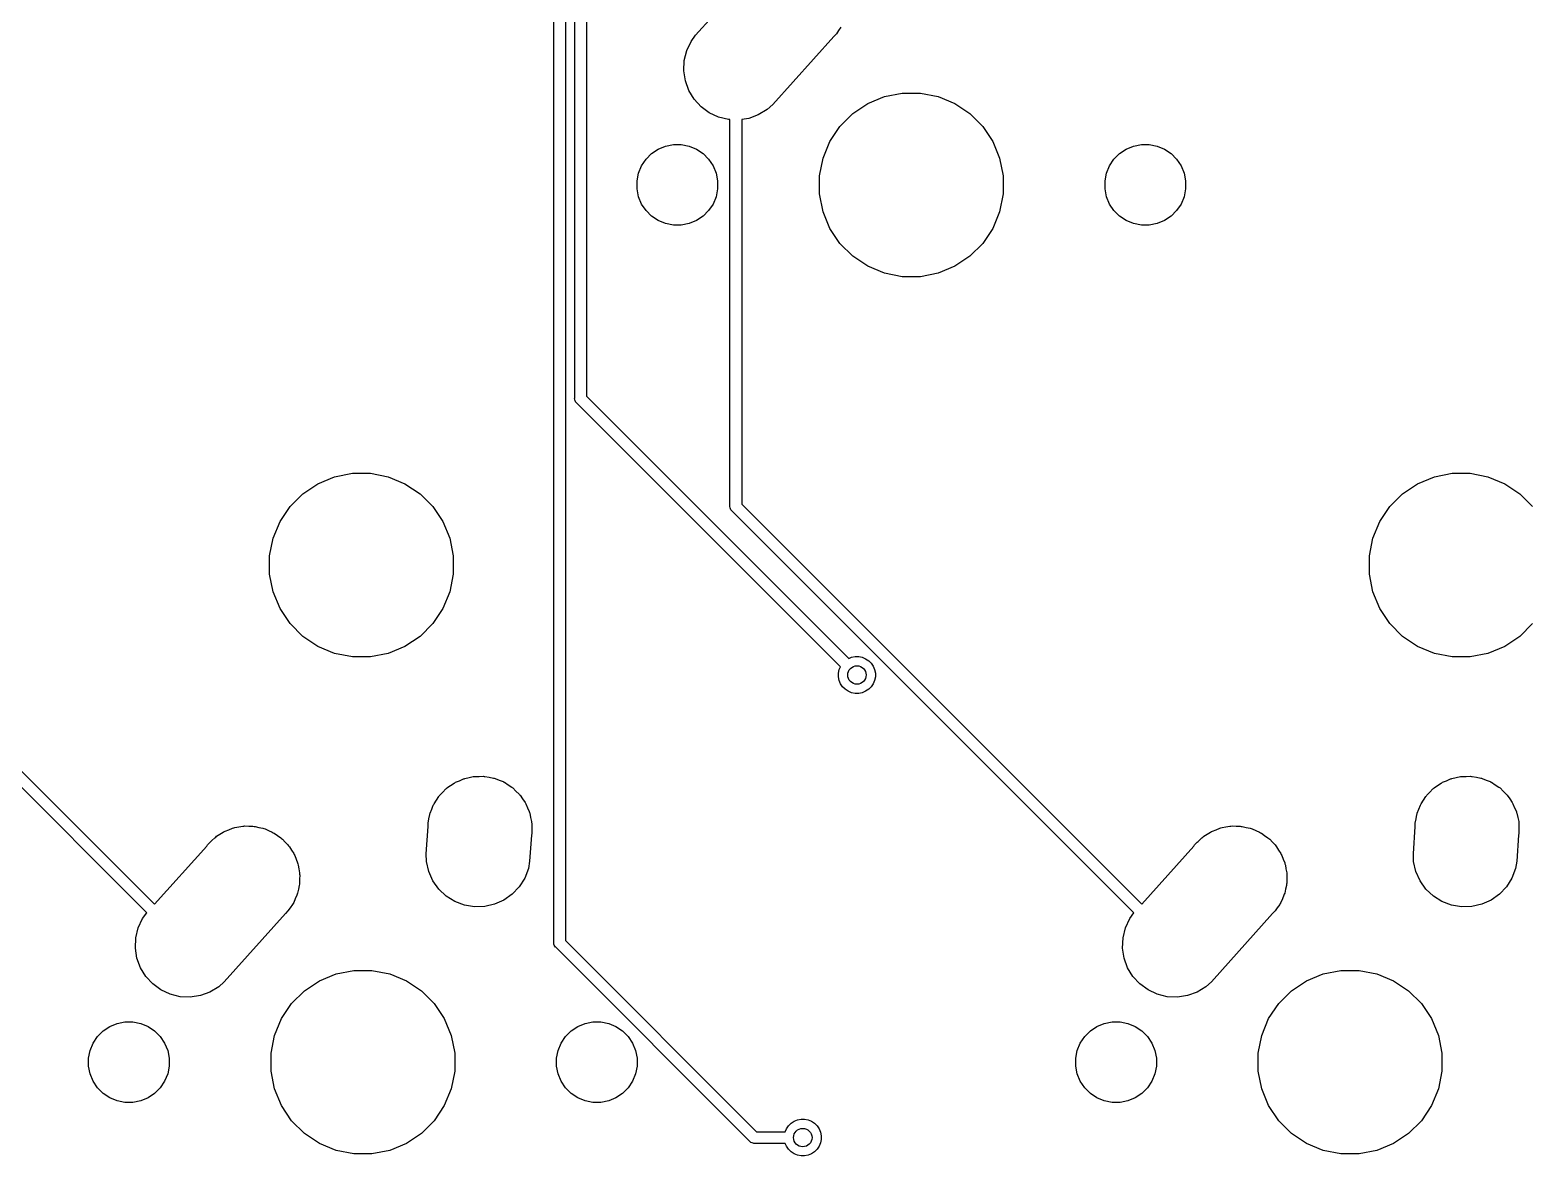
# Model space of a CAD drawing. Extents: x -662 to -203, y -195 to -58.
# Drawn here: x -544.59 to -511.98, y -166.39 to -141.94 of the extents above; entities that cross this region are included whole.
import ezdxf

# ---------------------------------------------------------------- set-up
doc = ezdxf.new("R2010")
doc.units = 0
doc.layers.add('BLACK', color=7, linetype='CONTINUOUS')

msp = doc.modelspace()

# ---------------------------------------------------------------- linework, layer by layer
at = {"layer": 'BLACK', "linetype": 'CONTINUOUS'}
for p, q in [((-533.219, -161.756), (-533.219, -122.562)), ((-532.965, -122.516), (-532.965, -161.71)), ((-532.765, -149.936), (-532.765, -122.374)), ((-532.511, -122.328), (-532.511, -149.889)), ((-530.14, -142.051), (-528.847, -140.609)), ((-530.239, -142.184), (-530.14, -142.051)), ((-527.139, -142.075), (-528.466, -143.553)), ((-527.082, -142.018), (-527.139, -142.075)), ((-527.035, -141.946), (-527.082, -142.018)), ((-526.984, -141.877), (-527.035, -141.946)), ((-530.385, -142.6), (-530.332, -142.385)), ((-530.332, -142.385), (-530.239, -142.184)), ((-530.395, -142.822), (-530.385, -142.6)), ((-530.361, -143.041), (-530.395, -142.822)), ((-530.286, -143.249), (-530.361, -143.041)), ((-530.171, -143.439), (-530.286, -143.249)), ((-530.021, -143.602), (-530.171, -143.439)), ((-526.401, -143.534), (-526.038, -143.383)), ((-526.038, -143.383), (-525.653, -143.307)), ((-525.653, -143.307), (-525.26, -143.307)), ((-525.26, -143.307), (-524.875, -143.383)), ((-524.875, -143.383), (-524.512, -143.534)), ((-529.842, -143.733), (-530.021, -143.602)), ((-529.642, -143.827), (-529.842, -143.733)), ((-528.778, -143.78), (-528.986, -143.856)), ((-528.588, -143.665), (-528.778, -143.78)), ((-528.466, -143.553), (-528.588, -143.665)), ((-527.005, -144.03), (-526.727, -143.752)), ((-526.727, -143.752), (-526.401, -143.534)), ((-524.512, -143.534), (-524.185, -143.752)), ((-524.185, -143.752), (-523.907, -144.03)), ((-529.426, -143.88), (-529.642, -143.827)), ((-529.393, -143.881), (-529.426, -143.88)), ((-529.393, -152.279), (-529.393, -143.881)), ((-528.986, -143.856), (-529.139, -143.879)), ((-529.139, -143.879), (-529.139, -152.233)), ((-527.223, -144.356), (-527.005, -144.03)), ((-523.907, -144.03), (-523.689, -144.356)), ((-530.791, -144.459), (-530.622, -144.426)), ((-530.622, -144.426), (-530.45, -144.426)), ((-530.45, -144.426), (-530.281, -144.459)), ((-527.373, -144.719), (-527.223, -144.356)), ((-523.689, -144.356), (-523.539, -144.719)), ((-520.631, -144.459), (-520.462, -144.426)), ((-520.462, -144.426), (-520.29, -144.426)), ((-520.29, -144.426), (-520.121, -144.459)), ((-531.312, -144.886), (-531.216, -144.743)), ((-531.216, -144.743), (-531.094, -144.621)), ((-531.094, -144.621), (-530.951, -144.525)), ((-530.951, -144.525), (-530.791, -144.459)), ((-530.281, -144.459), (-530.122, -144.525)), ((-530.122, -144.525), (-529.978, -144.621)), ((-529.978, -144.621), (-529.856, -144.743)), ((-529.856, -144.743), (-529.761, -144.886)), ((-527.45, -145.104), (-527.373, -144.719)), ((-523.539, -144.719), (-523.462, -145.104)), ((-521.152, -144.886), (-521.056, -144.743)), ((-521.056, -144.743), (-520.934, -144.621)), ((-520.934, -144.621), (-520.791, -144.525)), ((-520.791, -144.525), (-520.631, -144.459)), ((-520.121, -144.459), (-519.962, -144.525)), ((-519.962, -144.525), (-519.818, -144.621)), ((-519.818, -144.621), (-519.696, -144.743)), ((-519.696, -144.743), (-519.601, -144.886)), ((-531.411, -145.215), (-531.378, -145.045)), ((-531.378, -145.045), (-531.312, -144.886)), ((-529.761, -144.886), (-529.695, -145.045)), ((-529.695, -145.045), (-529.661, -145.215)), ((-527.45, -145.497), (-527.45, -145.104)), ((-523.462, -145.104), (-523.462, -145.497)), ((-521.251, -145.215), (-521.218, -145.045)), ((-521.218, -145.045), (-521.152, -144.886)), ((-519.601, -144.886), (-519.535, -145.045)), ((-519.535, -145.045), (-519.501, -145.215)), ((-531.411, -145.387), (-531.411, -145.215)), ((-531.378, -145.556), (-531.411, -145.387)), ((-529.661, -145.387), (-529.695, -145.556)), ((-529.661, -145.215), (-529.661, -145.387)), ((-521.251, -145.387), (-521.251, -145.215)), ((-521.218, -145.556), (-521.251, -145.387)), ((-519.501, -145.387), (-519.535, -145.556)), ((-519.501, -145.215), (-519.501, -145.387)), ((-531.312, -145.715), (-531.378, -145.556)), ((-531.216, -145.858), (-531.312, -145.715)), ((-529.761, -145.715), (-529.856, -145.858)), ((-529.695, -145.556), (-529.761, -145.715)), ((-527.373, -145.882), (-527.45, -145.497)), ((-523.462, -145.497), (-523.539, -145.882)), ((-521.152, -145.715), (-521.218, -145.556)), ((-521.056, -145.858), (-521.152, -145.715)), ((-519.601, -145.715), (-519.696, -145.858)), ((-519.535, -145.556), (-519.601, -145.715)), ((-531.094, -145.98), (-531.216, -145.858)), ((-530.951, -146.076), (-531.094, -145.98)), ((-530.791, -146.142), (-530.951, -146.076)), ((-530.122, -146.076), (-530.281, -146.142)), ((-529.978, -145.98), (-530.122, -146.076)), ((-529.856, -145.858), (-529.978, -145.98)), ((-527.223, -146.245), (-527.373, -145.882)), ((-523.539, -145.882), (-523.689, -146.245)), ((-520.934, -145.98), (-521.056, -145.858)), ((-520.791, -146.076), (-520.934, -145.98)), ((-520.631, -146.142), (-520.791, -146.076)), ((-519.962, -146.076), (-520.121, -146.142)), ((-519.818, -145.98), (-519.962, -146.076)), ((-519.696, -145.858), (-519.818, -145.98)), ((-530.622, -146.176), (-530.791, -146.142)), ((-530.45, -146.176), (-530.622, -146.176)), ((-530.281, -146.142), (-530.45, -146.176)), ((-527.005, -146.572), (-527.223, -146.245)), ((-523.689, -146.245), (-523.907, -146.572)), ((-520.462, -146.176), (-520.631, -146.142)), ((-520.29, -146.176), (-520.462, -146.176)), ((-520.121, -146.142), (-520.29, -146.176)), ((-526.727, -146.849), (-527.005, -146.572)), ((-523.907, -146.572), (-524.185, -146.849)), ((-526.401, -147.068), (-526.727, -146.849)), ((-524.185, -146.849), (-524.512, -147.068)), ((-526.038, -147.218), (-526.401, -147.068)), ((-525.653, -147.295), (-526.038, -147.218)), ((-525.26, -147.295), (-525.653, -147.295)), ((-524.875, -147.218), (-525.26, -147.295)), ((-524.512, -147.068), (-524.875, -147.218)), ((-532.766, -149.942), (-532.765, -149.936)), ((-532.763, -149.967), (-532.766, -149.942)), ((-532.756, -149.991), (-532.763, -149.967)), ((-532.749, -150.004), (-532.756, -149.991)), ((-532.511, -149.889), (-526.816, -155.584)), ((-532.744, -150.013), (-532.749, -150.004)), ((-532.728, -150.032), (-532.744, -150.013)), ((-532.723, -150.036), (-532.728, -150.032)), ((-526.996, -155.764), (-532.723, -150.036)), ((-537.976, -151.638), (-537.591, -151.562)), ((-537.591, -151.562), (-537.198, -151.562)), ((-537.198, -151.562), (-536.813, -151.638)), ((-514.1, -151.638), (-513.715, -151.562)), ((-513.715, -151.562), (-513.322, -151.562)), ((-513.322, -151.562), (-512.937, -151.638)), ((-538.665, -152.007), (-538.339, -151.789)), ((-538.339, -151.789), (-537.976, -151.638)), ((-536.813, -151.638), (-536.45, -151.789)), ((-536.45, -151.789), (-536.123, -152.007)), ((-514.789, -152.007), (-514.463, -151.789)), ((-514.463, -151.789), (-514.1, -151.638)), ((-512.937, -151.638), (-512.574, -151.789)), ((-512.574, -151.789), (-512.247, -152.007)), ((-538.943, -152.285), (-538.665, -152.007)), ((-536.123, -152.007), (-535.845, -152.285)), ((-529.394, -152.286), (-529.393, -152.279)), ((-529.139, -152.233), (-520.453, -160.919)), ((-515.067, -152.285), (-514.789, -152.007)), ((-512.247, -152.007), (-511.969, -152.285)), ((-539.161, -152.611), (-538.943, -152.285)), ((-535.845, -152.285), (-535.627, -152.611)), ((-529.391, -152.311), (-529.394, -152.286)), ((-529.384, -152.335), (-529.391, -152.311)), ((-529.372, -152.357), (-529.384, -152.335)), ((-529.384, -152.335), (-529.384, -152.335)), ((-529.356, -152.376), (-529.372, -152.357)), ((-529.352, -152.38), (-529.356, -152.376)), ((-520.622, -161.109), (-529.352, -152.38)), ((-515.285, -152.611), (-515.067, -152.285)), ((-539.311, -152.974), (-539.161, -152.611)), ((-535.627, -152.611), (-535.477, -152.974)), ((-515.435, -152.974), (-515.285, -152.611)), ((-539.388, -153.359), (-539.311, -152.974)), ((-535.477, -152.974), (-535.4, -153.359)), ((-515.512, -153.359), (-515.435, -152.974)), ((-539.388, -153.752), (-539.388, -153.359)), ((-535.4, -153.359), (-535.4, -153.752)), ((-515.512, -153.752), (-515.512, -153.359)), ((-539.311, -154.137), (-539.388, -153.752)), ((-535.4, -153.752), (-535.477, -154.137)), ((-515.435, -154.137), (-515.512, -153.752)), ((-539.161, -154.5), (-539.311, -154.137)), ((-535.477, -154.137), (-535.627, -154.5)), ((-515.285, -154.5), (-515.435, -154.137)), ((-538.943, -154.827), (-539.161, -154.5)), ((-535.627, -154.5), (-535.845, -154.827)), ((-515.067, -154.827), (-515.285, -154.5)), ((-538.665, -155.104), (-538.943, -154.827)), ((-535.845, -154.827), (-536.123, -155.104)), ((-514.789, -155.104), (-515.067, -154.827)), ((-511.969, -154.827), (-512.247, -155.104)), ((-538.339, -155.323), (-538.665, -155.104)), ((-536.123, -155.104), (-536.45, -155.323)), ((-514.463, -155.323), (-514.789, -155.104)), ((-512.247, -155.104), (-512.574, -155.323)), ((-537.976, -155.473), (-538.339, -155.323)), ((-537.591, -155.55), (-537.976, -155.473)), ((-536.813, -155.473), (-537.198, -155.55)), ((-536.45, -155.323), (-536.813, -155.473)), ((-514.1, -155.473), (-514.463, -155.323)), ((-513.715, -155.55), (-514.1, -155.473)), ((-512.937, -155.473), (-513.322, -155.55)), ((-512.574, -155.323), (-512.937, -155.473)), ((-537.198, -155.55), (-537.591, -155.55)), ((-527.037, -155.904), (-527.022, -155.826)), ((-527.022, -155.826), (-526.996, -155.764)), ((-526.816, -155.584), (-526.754, -155.558)), ((-526.754, -155.558), (-526.676, -155.543)), ((-526.676, -155.543), (-526.598, -155.543)), ((-526.598, -155.543), (-526.52, -155.558)), ((-526.52, -155.558), (-526.448, -155.589)), ((-526.448, -155.589), (-526.382, -155.632)), ((-526.382, -155.632), (-526.326, -155.688)), ((-526.326, -155.688), (-526.283, -155.754)), ((-526.283, -155.754), (-526.252, -155.826)), ((-526.252, -155.826), (-526.237, -155.904)), ((-513.322, -155.55), (-513.715, -155.55)), ((-527.037, -155.982), (-527.037, -155.904)), ((-527.022, -156.06), (-527.037, -155.982)), ((-526.991, -156.132), (-527.022, -156.06)), ((-526.948, -156.198), (-526.991, -156.132)), ((-526.283, -156.132), (-526.326, -156.198)), ((-526.252, -156.06), (-526.283, -156.132)), ((-526.237, -155.982), (-526.252, -156.06)), ((-526.237, -155.904), (-526.237, -155.982)), ((-526.892, -156.254), (-526.948, -156.198)), ((-526.826, -156.297), (-526.892, -156.254)), ((-526.754, -156.328), (-526.826, -156.297)), ((-526.676, -156.343), (-526.754, -156.328)), ((-526.598, -156.343), (-526.676, -156.343)), ((-526.52, -156.328), (-526.598, -156.343)), ((-526.448, -156.297), (-526.52, -156.328)), ((-526.382, -156.254), (-526.448, -156.297)), ((-526.326, -156.198), (-526.382, -156.254)), ((-545.108, -157.695), (-541.884, -160.919)), ((-542.053, -161.109), (-545.255, -157.908)), ((-534.95, -158.149), (-534.933, -158.146)), ((-534.933, -158.146), (-534.839, -158.146)), ((-534.839, -158.146), (-534.745, -158.143)), ((-534.745, -158.143), (-534.728, -158.146)), ((-534.728, -158.146), (-534.712, -158.146)), ((-534.712, -158.146), (-534.619, -158.164)), ((-513.518, -158.149), (-513.502, -158.146)), ((-513.502, -158.146), (-513.408, -158.146)), ((-513.408, -158.146), (-513.313, -158.143)), ((-513.313, -158.143), (-513.297, -158.146)), ((-513.297, -158.146), (-513.28, -158.146)), ((-513.28, -158.146), (-513.188, -158.164)), ((-535.63, -158.487), (-535.565, -158.418)), ((-535.565, -158.418), (-535.551, -158.409)), ((-535.551, -158.409), (-535.54, -158.397)), ((-535.54, -158.397), (-535.461, -158.344)), ((-535.461, -158.344), (-535.384, -158.29)), ((-535.384, -158.29), (-535.369, -158.283)), ((-535.369, -158.283), (-535.355, -158.274)), ((-535.355, -158.274), (-535.268, -158.238)), ((-535.268, -158.238), (-535.182, -158.199)), ((-535.182, -158.199), (-535.166, -158.195)), ((-535.166, -158.195), (-535.151, -158.189)), ((-535.151, -158.189), (-535.058, -158.171)), ((-535.058, -158.171), (-534.966, -158.149)), ((-534.966, -158.149), (-534.95, -158.149)), ((-534.619, -158.164), (-534.526, -158.18)), ((-534.526, -158.18), (-534.511, -158.186)), ((-534.511, -158.186), (-534.494, -158.189)), ((-534.494, -158.189), (-534.407, -158.225)), ((-534.407, -158.225), (-534.319, -158.259)), ((-534.319, -158.259), (-534.305, -158.267)), ((-534.305, -158.267), (-534.29, -158.274)), ((-534.29, -158.274), (-534.211, -158.326)), ((-534.211, -158.326), (-534.131, -158.376)), ((-534.131, -158.376), (-534.119, -158.388)), ((-534.119, -158.388), (-534.105, -158.397)), ((-534.105, -158.397), (-534.039, -158.464)), ((-534.039, -158.464), (-533.97, -158.528)), ((-514.198, -158.487), (-514.134, -158.418)), ((-514.134, -158.418), (-514.12, -158.409)), ((-514.12, -158.409), (-514.108, -158.397)), ((-514.108, -158.397), (-514.03, -158.344)), ((-514.03, -158.344), (-513.953, -158.29)), ((-513.953, -158.29), (-513.938, -158.283)), ((-513.938, -158.283), (-513.924, -158.274)), ((-513.924, -158.274), (-513.837, -158.238)), ((-513.837, -158.238), (-513.751, -158.199)), ((-513.751, -158.199), (-513.735, -158.195)), ((-513.735, -158.195), (-513.719, -158.189)), ((-513.719, -158.189), (-513.627, -158.171)), ((-513.627, -158.171), (-513.535, -158.149)), ((-513.535, -158.149), (-513.518, -158.149)), ((-513.188, -158.164), (-513.095, -158.18)), ((-513.095, -158.18), (-513.079, -158.186)), ((-513.079, -158.186), (-513.063, -158.189)), ((-513.063, -158.189), (-512.976, -158.225)), ((-512.976, -158.225), (-512.888, -158.259)), ((-512.888, -158.259), (-512.874, -158.267)), ((-512.874, -158.267), (-512.858, -158.274)), ((-512.858, -158.274), (-512.78, -158.326)), ((-512.78, -158.326), (-512.7, -158.376)), ((-512.7, -158.376), (-512.688, -158.388)), ((-512.688, -158.388), (-512.674, -158.397)), ((-512.674, -158.397), (-512.607, -158.464)), ((-512.607, -158.464), (-512.539, -158.528)), ((-535.868, -158.855), (-535.835, -158.767)), ((-535.835, -158.767), (-535.826, -158.753)), ((-535.826, -158.753), (-535.819, -158.738)), ((-535.819, -158.738), (-535.767, -158.659)), ((-535.767, -158.659), (-535.717, -158.579)), ((-535.717, -158.579), (-535.705, -158.567)), ((-535.705, -158.567), (-535.696, -158.554)), ((-535.696, -158.554), (-535.63, -158.487)), ((-533.97, -158.528), (-533.96, -158.542)), ((-533.96, -158.542), (-533.949, -158.554)), ((-533.949, -158.554), (-533.896, -158.632)), ((-533.896, -158.632), (-533.841, -158.709)), ((-533.841, -158.709), (-533.835, -158.724)), ((-533.835, -158.724), (-533.825, -158.738)), ((-533.825, -158.738), (-533.789, -158.825)), ((-514.437, -158.855), (-514.403, -158.767)), ((-514.403, -158.767), (-514.394, -158.753)), ((-514.394, -158.753), (-514.388, -158.738)), ((-514.388, -158.738), (-514.336, -158.659)), ((-514.336, -158.659), (-514.286, -158.579)), ((-514.286, -158.579), (-514.274, -158.567)), ((-514.274, -158.567), (-514.265, -158.554)), ((-514.265, -158.554), (-514.198, -158.487)), ((-512.539, -158.528), (-512.529, -158.542)), ((-512.529, -158.542), (-512.517, -158.554)), ((-512.517, -158.554), (-512.465, -158.632)), ((-512.465, -158.632), (-512.41, -158.709)), ((-512.41, -158.709), (-512.403, -158.724)), ((-512.403, -158.724), (-512.394, -158.738)), ((-512.394, -158.738), (-512.358, -158.825)), ((-535.947, -159.16), (-535.929, -159.067)), ((-535.929, -159.067), (-535.913, -158.974)), ((-535.913, -158.974), (-535.907, -158.959)), ((-535.907, -158.959), (-535.904, -158.943)), ((-535.904, -158.943), (-535.868, -158.855)), ((-533.789, -158.825), (-533.751, -158.911)), ((-533.751, -158.911), (-533.747, -158.927)), ((-533.747, -158.927), (-533.741, -158.943)), ((-533.741, -158.943), (-533.722, -159.035)), ((-533.722, -159.035), (-533.701, -159.127)), ((-533.701, -159.127), (-533.701, -159.144)), ((-514.516, -159.16), (-514.498, -159.067)), ((-514.498, -159.067), (-514.482, -158.974)), ((-514.482, -158.974), (-514.476, -158.959)), ((-514.476, -158.959), (-514.473, -158.943)), ((-514.473, -158.943), (-514.437, -158.855)), ((-512.358, -158.825), (-512.319, -158.911)), ((-512.319, -158.911), (-512.316, -158.927)), ((-512.316, -158.927), (-512.309, -158.943)), ((-512.309, -158.943), (-512.291, -159.035)), ((-512.291, -159.035), (-512.27, -159.127)), ((-512.27, -159.127), (-512.269, -159.144)), ((-540.559, -159.463), (-540.54, -159.446)), ((-540.54, -159.446), (-540.467, -159.402)), ((-540.467, -159.402), (-540.395, -159.354)), ((-540.395, -159.354), (-540.372, -159.344)), ((-540.372, -159.344), (-540.351, -159.331)), ((-540.351, -159.331), (-540.27, -159.302)), ((-540.27, -159.302), (-540.191, -159.269)), ((-540.191, -159.269), (-540.166, -159.264)), ((-540.166, -159.264), (-540.143, -159.256)), ((-540.143, -159.256), (-540.058, -159.242)), ((-540.058, -159.242), (-539.973, -159.226)), ((-539.973, -159.226), (-539.948, -159.226)), ((-539.948, -159.226), (-539.924, -159.222)), ((-539.924, -159.222), (-539.838, -159.226)), ((-539.838, -159.226), (-539.752, -159.226)), ((-539.752, -159.226), (-539.727, -159.231)), ((-539.727, -159.231), (-539.702, -159.232)), ((-539.702, -159.232), (-539.619, -159.252)), ((-539.619, -159.252), (-539.534, -159.269)), ((-539.534, -159.269), (-539.511, -159.278)), ((-539.511, -159.278), (-539.487, -159.284)), ((-539.487, -159.284), (-539.409, -159.321)), ((-539.409, -159.321), (-539.33, -159.354)), ((-539.33, -159.354), (-539.309, -159.368)), ((-539.309, -159.368), (-539.286, -159.378)), ((-539.286, -159.378), (-539.217, -159.429)), ((-539.217, -159.429), (-539.145, -159.477)), ((-535.989, -159.828), (-535.947, -159.232)), ((-535.947, -159.232), (-535.947, -159.16)), ((-533.705, -159.42), (-533.744, -159.983)), ((-533.697, -159.382), (-533.705, -159.42)), ((-533.701, -159.144), (-533.697, -159.16)), ((-533.697, -159.16), (-533.697, -159.254)), ((-533.697, -159.254), (-533.696, -159.293)), ((-533.696, -159.293), (-533.697, -159.309)), ((-533.697, -159.309), (-533.697, -159.382)), ((-519.128, -159.463), (-519.109, -159.446)), ((-519.109, -159.446), (-519.036, -159.402)), ((-519.036, -159.402), (-518.964, -159.354)), ((-518.964, -159.354), (-518.941, -159.344)), ((-518.941, -159.344), (-518.92, -159.331)), ((-518.92, -159.331), (-518.839, -159.302)), ((-518.839, -159.302), (-518.759, -159.269)), ((-518.759, -159.269), (-518.735, -159.264)), ((-518.735, -159.264), (-518.711, -159.256)), ((-518.711, -159.256), (-518.626, -159.242)), ((-518.626, -159.242), (-518.542, -159.226)), ((-518.542, -159.226), (-518.517, -159.226)), ((-518.517, -159.226), (-518.492, -159.222)), ((-518.492, -159.222), (-518.406, -159.226)), ((-518.406, -159.226), (-518.32, -159.226)), ((-518.32, -159.226), (-518.296, -159.231)), ((-518.296, -159.231), (-518.271, -159.232)), ((-518.271, -159.232), (-518.187, -159.252)), ((-518.187, -159.252), (-518.103, -159.269)), ((-518.103, -159.269), (-518.08, -159.278)), ((-518.08, -159.278), (-518.056, -159.284)), ((-518.056, -159.284), (-517.978, -159.321)), ((-517.978, -159.321), (-517.898, -159.354)), ((-517.898, -159.354), (-517.877, -159.368)), ((-517.877, -159.368), (-517.855, -159.378)), ((-517.855, -159.378), (-517.785, -159.429)), ((-517.785, -159.429), (-517.714, -159.477)), ((-514.557, -159.828), (-514.516, -159.232)), ((-514.516, -159.232), (-514.516, -159.16)), ((-512.274, -159.42), (-512.313, -159.983)), ((-512.266, -159.382), (-512.274, -159.42)), ((-512.269, -159.144), (-512.266, -159.16)), ((-512.266, -159.16), (-512.266, -159.254)), ((-512.266, -159.254), (-512.265, -159.293)), ((-512.265, -159.293), (-512.266, -159.309)), ((-512.266, -159.309), (-512.266, -159.382)), ((-541.884, -160.919), (-540.753, -159.659)), ((-540.753, -159.659), (-540.736, -159.634)), ((-540.736, -159.634), (-540.679, -159.577)), ((-540.679, -159.577), (-540.663, -159.558)), ((-540.663, -159.558), (-540.64, -159.538)), ((-540.64, -159.538), (-540.58, -159.477)), ((-540.58, -159.477), (-540.559, -159.463)), ((-539.145, -159.477), (-539.128, -159.495)), ((-539.128, -159.495), (-539.107, -159.509)), ((-539.107, -159.509), (-539.049, -159.573)), ((-539.049, -159.573), (-538.989, -159.634)), ((-538.989, -159.634), (-538.975, -159.654)), ((-538.975, -159.654), (-538.958, -159.673)), ((-538.958, -159.673), (-538.913, -159.746)), ((-538.913, -159.746), (-538.865, -159.818)), ((-520.453, -160.919), (-519.322, -159.659)), ((-519.322, -159.659), (-519.305, -159.634)), ((-519.305, -159.634), (-519.248, -159.577)), ((-519.248, -159.577), (-519.232, -159.558)), ((-519.232, -159.558), (-519.209, -159.538)), ((-519.209, -159.538), (-519.148, -159.477)), ((-519.148, -159.477), (-519.128, -159.463)), ((-517.714, -159.477), (-517.696, -159.495)), ((-517.696, -159.495), (-517.676, -159.509)), ((-517.676, -159.509), (-517.618, -159.573)), ((-517.618, -159.573), (-517.557, -159.634)), ((-517.557, -159.634), (-517.543, -159.654)), ((-517.543, -159.654), (-517.527, -159.673)), ((-517.527, -159.673), (-517.482, -159.746)), ((-517.482, -159.746), (-517.434, -159.818)), ((-538.865, -159.818), (-538.856, -159.841)), ((-538.856, -159.841), (-538.843, -159.862)), ((-538.843, -159.862), (-538.814, -159.943)), ((-538.814, -159.943), (-538.781, -160.023)), ((-538.781, -160.023), (-538.776, -160.047)), ((-538.776, -160.047), (-538.767, -160.071)), ((-538.767, -160.071), (-538.754, -160.156)), ((-535.984, -159.994), (-535.989, -159.828)), ((-535.934, -160.21), (-535.984, -159.994)), ((-533.744, -159.983), (-533.771, -160.147)), ((-517.434, -159.818), (-517.425, -159.841)), ((-517.425, -159.841), (-517.412, -159.862)), ((-517.412, -159.862), (-517.382, -159.943)), ((-517.382, -159.943), (-517.349, -160.023)), ((-517.349, -160.023), (-517.345, -160.047)), ((-517.345, -160.047), (-517.336, -160.071)), ((-517.336, -160.071), (-517.323, -160.156)), ((-514.552, -159.994), (-514.557, -159.828)), ((-514.503, -160.21), (-514.552, -159.994)), ((-512.313, -159.983), (-512.34, -160.147)), ((-538.754, -160.156), (-538.737, -160.24)), ((-538.737, -160.24), (-538.737, -160.265)), ((-538.737, -160.265), (-538.734, -160.29)), ((-538.734, -160.29), (-538.737, -160.376)), ((-538.737, -160.376), (-538.737, -160.462)), ((-535.843, -160.413), (-535.934, -160.21)), ((-535.715, -160.593), (-535.843, -160.413)), ((-533.85, -160.354), (-533.968, -160.542)), ((-533.771, -160.147), (-533.85, -160.354)), ((-517.323, -160.156), (-517.306, -160.24)), ((-517.306, -160.24), (-517.306, -160.265)), ((-517.306, -160.265), (-517.302, -160.29)), ((-517.302, -160.29), (-517.306, -160.376)), ((-517.306, -160.376), (-517.306, -160.462)), ((-514.412, -160.413), (-514.503, -160.21)), ((-514.284, -160.593), (-514.412, -160.413)), ((-512.419, -160.354), (-512.537, -160.542)), ((-512.34, -160.147), (-512.419, -160.354)), ((-538.796, -160.726), (-538.833, -160.804)), ((-538.79, -160.702), (-538.796, -160.726)), ((-538.781, -160.679), (-538.79, -160.702)), ((-538.764, -160.595), (-538.781, -160.679)), ((-538.743, -160.511), (-538.764, -160.595)), ((-538.742, -160.486), (-538.743, -160.511)), ((-538.737, -160.462), (-538.742, -160.486)), ((-535.554, -160.745), (-535.715, -160.593)), ((-535.366, -160.863), (-535.554, -160.745)), ((-534.12, -160.703), (-534.301, -160.832)), ((-533.968, -160.542), (-534.12, -160.703)), ((-517.365, -160.726), (-517.401, -160.804)), ((-517.359, -160.702), (-517.365, -160.726)), ((-517.349, -160.679), (-517.359, -160.702)), ((-517.333, -160.595), (-517.349, -160.679)), ((-517.312, -160.511), (-517.333, -160.595)), ((-517.311, -160.486), (-517.312, -160.511)), ((-517.306, -160.462), (-517.311, -160.486)), ((-514.122, -160.745), (-514.284, -160.593)), ((-513.935, -160.863), (-514.122, -160.745)), ((-512.689, -160.703), (-512.869, -160.832)), ((-512.537, -160.542), (-512.689, -160.703)), ((-538.989, -161.068), (-539.045, -161.125)), ((-538.941, -160.996), (-538.989, -161.068)), ((-538.89, -160.927), (-538.941, -160.996)), ((-538.879, -160.904), (-538.89, -160.927)), ((-538.865, -160.884), (-538.879, -160.904)), ((-538.833, -160.804), (-538.865, -160.884)), ((-535.159, -160.942), (-535.366, -160.863)), ((-534.94, -160.978), (-535.159, -160.942)), ((-534.719, -160.972), (-534.94, -160.978)), ((-534.503, -160.922), (-534.719, -160.972)), ((-534.301, -160.832), (-534.503, -160.922)), ((-517.557, -161.068), (-517.614, -161.125)), ((-517.51, -160.996), (-517.557, -161.068)), ((-517.459, -160.927), (-517.51, -160.996)), ((-517.448, -160.904), (-517.459, -160.927)), ((-517.434, -160.884), (-517.448, -160.904)), ((-517.401, -160.804), (-517.434, -160.884)), ((-513.727, -160.942), (-513.935, -160.863)), ((-513.509, -160.978), (-513.727, -160.942)), ((-513.287, -160.972), (-513.509, -160.978)), ((-513.071, -160.922), (-513.287, -160.972)), ((-512.869, -160.832), (-513.071, -160.922)), ((-542.239, -161.435), (-542.145, -161.234)), ((-542.145, -161.234), (-542.053, -161.109)), ((-539.045, -161.125), (-540.372, -162.603)), ((-520.807, -161.435), (-520.714, -161.234)), ((-520.714, -161.234), (-520.622, -161.109)), ((-517.614, -161.125), (-518.941, -162.603)), ((-542.301, -161.872), (-542.291, -161.65)), ((-542.291, -161.65), (-542.239, -161.435)), ((-532.965, -161.71), (-528.814, -165.861)), ((-520.87, -161.872), (-520.86, -161.65)), ((-520.86, -161.65), (-520.807, -161.435)), ((-542.268, -162.091), (-542.301, -161.872)), ((-533.22, -161.762), (-533.219, -161.756)), ((-533.217, -161.787), (-533.22, -161.762)), ((-533.21, -161.811), (-533.217, -161.787)), ((-533.198, -161.833), (-533.21, -161.811)), ((-533.21, -161.811), (-533.21, -161.811)), ((-533.182, -161.852), (-533.198, -161.833)), ((-533.177, -161.856), (-533.182, -161.852)), ((-528.96, -166.073), (-533.177, -161.856)), ((-520.836, -162.091), (-520.87, -161.872)), ((-542.192, -162.299), (-542.268, -162.091)), ((-542.077, -162.489), (-542.192, -162.299)), ((-537.944, -162.433), (-537.559, -162.357)), ((-537.559, -162.357), (-537.166, -162.357)), ((-537.166, -162.357), (-536.781, -162.433)), ((-520.761, -162.299), (-520.836, -162.091)), ((-520.646, -162.489), (-520.761, -162.299)), ((-516.513, -162.433), (-516.128, -162.357)), ((-516.128, -162.357), (-515.735, -162.357)), ((-515.735, -162.357), (-515.35, -162.433)), ((-541.927, -162.652), (-542.077, -162.489)), ((-541.749, -162.783), (-541.927, -162.652)), ((-540.372, -162.603), (-540.494, -162.715)), ((-538.633, -162.802), (-538.307, -162.584)), ((-538.307, -162.584), (-537.944, -162.433)), ((-536.781, -162.433), (-536.418, -162.584)), ((-536.418, -162.584), (-536.091, -162.802)), ((-520.496, -162.652), (-520.646, -162.489)), ((-520.317, -162.783), (-520.496, -162.652)), ((-518.941, -162.603), (-519.063, -162.715)), ((-517.202, -162.802), (-516.876, -162.584)), ((-516.876, -162.584), (-516.513, -162.433)), ((-515.35, -162.433), (-514.987, -162.584)), ((-514.987, -162.584), (-514.66, -162.802)), ((-541.548, -162.877), (-541.749, -162.783)), ((-541.333, -162.93), (-541.548, -162.877)), ((-541.111, -162.939), (-541.333, -162.93)), ((-540.892, -162.906), (-541.111, -162.939)), ((-540.684, -162.83), (-540.892, -162.906)), ((-540.494, -162.715), (-540.684, -162.83)), ((-538.911, -163.08), (-538.633, -162.802)), ((-536.091, -162.802), (-535.814, -163.08)), ((-520.117, -162.877), (-520.317, -162.783)), ((-519.901, -162.93), (-520.117, -162.877)), ((-519.68, -162.939), (-519.901, -162.93)), ((-519.461, -162.906), (-519.68, -162.939)), ((-519.253, -162.83), (-519.461, -162.906)), ((-519.063, -162.715), (-519.253, -162.83)), ((-517.48, -163.08), (-517.202, -162.802)), ((-514.66, -162.802), (-514.382, -163.08)), ((-539.129, -163.406), (-538.911, -163.08)), ((-535.814, -163.08), (-535.595, -163.406)), ((-517.698, -163.406), (-517.48, -163.08)), ((-514.382, -163.08), (-514.164, -163.406)), ((-543.122, -163.793), (-543, -163.671)), ((-543, -163.671), (-542.857, -163.575)), ((-542.857, -163.575), (-542.698, -163.509)), ((-542.698, -163.509), (-542.529, -163.476)), ((-542.529, -163.476), (-542.356, -163.476)), ((-542.356, -163.476), (-542.187, -163.509)), ((-542.187, -163.509), (-542.028, -163.575)), ((-542.028, -163.575), (-541.885, -163.671)), ((-541.885, -163.671), (-541.763, -163.793)), ((-539.28, -163.769), (-539.129, -163.406)), ((-535.595, -163.406), (-535.445, -163.769)), ((-532.962, -163.793), (-532.84, -163.671)), ((-532.84, -163.671), (-532.697, -163.575)), ((-532.697, -163.575), (-532.538, -163.509)), ((-532.538, -163.509), (-532.369, -163.476)), ((-532.369, -163.476), (-532.196, -163.476)), ((-532.196, -163.476), (-532.027, -163.509)), ((-532.027, -163.509), (-531.868, -163.575)), ((-531.868, -163.575), (-531.725, -163.671)), ((-531.725, -163.671), (-531.603, -163.793)), ((-521.691, -163.793), (-521.569, -163.671)), ((-521.569, -163.671), (-521.426, -163.575)), ((-521.426, -163.575), (-521.266, -163.509)), ((-521.266, -163.509), (-521.097, -163.476)), ((-521.097, -163.476), (-520.925, -163.476)), ((-520.925, -163.476), (-520.756, -163.509)), ((-520.756, -163.509), (-520.597, -163.575)), ((-520.597, -163.575), (-520.453, -163.671)), ((-520.453, -163.671), (-520.331, -163.793)), ((-517.848, -163.769), (-517.698, -163.406)), ((-514.164, -163.406), (-514.014, -163.769)), ((-543.284, -164.095), (-543.218, -163.936)), ((-543.218, -163.936), (-543.122, -163.793)), ((-541.763, -163.793), (-541.667, -163.936)), ((-541.667, -163.936), (-541.601, -164.095)), ((-539.356, -164.154), (-539.28, -163.769)), ((-535.445, -163.769), (-535.368, -164.154)), ((-533.124, -164.095), (-533.058, -163.936)), ((-533.058, -163.936), (-532.962, -163.793)), ((-531.603, -163.793), (-531.507, -163.936)), ((-531.507, -163.936), (-531.441, -164.095)), ((-521.853, -164.095), (-521.787, -163.936)), ((-521.787, -163.936), (-521.691, -163.793)), ((-520.331, -163.793), (-520.236, -163.936)), ((-520.236, -163.936), (-520.17, -164.095)), ((-517.925, -164.154), (-517.848, -163.769)), ((-514.014, -163.769), (-513.937, -164.154)), ((-543.317, -164.265), (-543.284, -164.095)), ((-543.317, -164.437), (-543.317, -164.265)), ((-541.601, -164.095), (-541.567, -164.265)), ((-541.567, -164.265), (-541.567, -164.437)), ((-539.356, -164.547), (-539.356, -164.154)), ((-535.368, -164.154), (-535.368, -164.547)), ((-533.157, -164.265), (-533.124, -164.095)), ((-533.157, -164.437), (-533.157, -164.265)), ((-531.441, -164.095), (-531.407, -164.265)), ((-531.407, -164.265), (-531.407, -164.437)), ((-521.886, -164.265), (-521.853, -164.095)), ((-521.886, -164.437), (-521.886, -164.265)), ((-520.17, -164.095), (-520.136, -164.265)), ((-520.136, -164.265), (-520.136, -164.437)), ((-517.925, -164.547), (-517.925, -164.154)), ((-513.937, -164.154), (-513.937, -164.547)), ((-543.284, -164.606), (-543.317, -164.437)), ((-543.218, -164.765), (-543.284, -164.606)), ((-541.601, -164.606), (-541.667, -164.765)), ((-541.567, -164.437), (-541.601, -164.606)), ((-539.28, -164.932), (-539.356, -164.547)), ((-535.368, -164.547), (-535.445, -164.932)), ((-533.124, -164.606), (-533.157, -164.437)), ((-533.058, -164.765), (-533.124, -164.606)), ((-531.441, -164.606), (-531.507, -164.765)), ((-531.407, -164.437), (-531.441, -164.606)), ((-521.853, -164.606), (-521.886, -164.437)), ((-521.787, -164.765), (-521.853, -164.606)), ((-520.17, -164.606), (-520.236, -164.765)), ((-520.136, -164.437), (-520.17, -164.606)), ((-517.848, -164.932), (-517.925, -164.547)), ((-513.937, -164.547), (-514.014, -164.932)), ((-543.122, -164.908), (-543.218, -164.765)), ((-543, -165.03), (-543.122, -164.908)), ((-541.763, -164.908), (-541.885, -165.03)), ((-541.667, -164.765), (-541.763, -164.908)), ((-539.129, -165.295), (-539.28, -164.932)), ((-535.445, -164.932), (-535.595, -165.295)), ((-532.962, -164.908), (-533.058, -164.765)), ((-532.84, -165.03), (-532.962, -164.908)), ((-531.603, -164.908), (-531.725, -165.03)), ((-531.507, -164.765), (-531.603, -164.908)), ((-521.691, -164.908), (-521.787, -164.765)), ((-521.569, -165.03), (-521.691, -164.908)), ((-520.331, -164.908), (-520.453, -165.03)), ((-520.236, -164.765), (-520.331, -164.908)), ((-517.698, -165.295), (-517.848, -164.932)), ((-514.014, -164.932), (-514.164, -165.295)), ((-542.857, -165.126), (-543, -165.03)), ((-542.698, -165.192), (-542.857, -165.126)), ((-542.529, -165.226), (-542.698, -165.192)), ((-542.356, -165.226), (-542.529, -165.226)), ((-542.187, -165.192), (-542.356, -165.226)), ((-542.028, -165.126), (-542.187, -165.192)), ((-541.885, -165.03), (-542.028, -165.126)), ((-538.911, -165.622), (-539.129, -165.295)), ((-535.595, -165.295), (-535.814, -165.622)), ((-532.697, -165.126), (-532.84, -165.03)), ((-532.538, -165.192), (-532.697, -165.126)), ((-532.369, -165.226), (-532.538, -165.192)), ((-532.196, -165.226), (-532.369, -165.226)), ((-532.027, -165.192), (-532.196, -165.226)), ((-531.868, -165.126), (-532.027, -165.192)), ((-531.725, -165.03), (-531.868, -165.126)), ((-521.426, -165.126), (-521.569, -165.03)), ((-521.266, -165.192), (-521.426, -165.126)), ((-521.097, -165.226), (-521.266, -165.192)), ((-520.925, -165.226), (-521.097, -165.226)), ((-520.756, -165.192), (-520.925, -165.226)), ((-520.597, -165.126), (-520.756, -165.192)), ((-520.453, -165.03), (-520.597, -165.126)), ((-517.48, -165.622), (-517.698, -165.295)), ((-514.164, -165.295), (-514.382, -165.622)), ((-538.633, -165.899), (-538.911, -165.622)), ((-535.814, -165.622), (-536.091, -165.899)), ((-528.067, -165.677), (-528.001, -165.634)), ((-528.001, -165.634), (-527.929, -165.603)), ((-527.929, -165.603), (-527.851, -165.588)), ((-527.851, -165.588), (-527.773, -165.588)), ((-527.773, -165.588), (-527.695, -165.603)), ((-527.695, -165.603), (-527.623, -165.634)), ((-527.623, -165.634), (-527.557, -165.677)), ((-517.202, -165.899), (-517.48, -165.622)), ((-514.382, -165.622), (-514.66, -165.899)), ((-538.307, -166.118), (-538.633, -165.899)), ((-536.091, -165.899), (-536.418, -166.118)), ((-528.814, -165.861), (-528.192, -165.861)), ((-528.192, -165.861), (-528.166, -165.799)), ((-528.166, -165.799), (-528.123, -165.733)), ((-528.123, -165.733), (-528.067, -165.677)), ((-527.557, -165.677), (-527.501, -165.733)), ((-527.501, -165.733), (-527.458, -165.799)), ((-527.458, -165.799), (-527.427, -165.871)), ((-527.427, -165.871), (-527.412, -165.949)), ((-527.412, -165.949), (-527.412, -166.027)), ((-516.876, -166.118), (-517.202, -165.899)), ((-514.66, -165.899), (-514.987, -166.118)), ((-537.944, -166.268), (-538.307, -166.118)), ((-537.559, -166.345), (-537.944, -166.268)), ((-536.781, -166.268), (-537.166, -166.345)), ((-536.418, -166.118), (-536.781, -166.268)), ((-528.956, -166.078), (-528.96, -166.073)), ((-528.937, -166.094), (-528.956, -166.078)), ((-528.915, -166.106), (-528.937, -166.094)), ((-528.891, -166.113), (-528.915, -166.106)), ((-528.872, -166.115), (-528.891, -166.113)), ((-528.866, -166.116), (-528.872, -166.115)), ((-528.872, -166.115), (-528.872, -166.115)), ((-528.86, -166.115), (-528.866, -166.116)), ((-528.192, -166.115), (-528.86, -166.115)), ((-528.166, -166.177), (-528.192, -166.115)), ((-528.123, -166.243), (-528.166, -166.177)), ((-528.067, -166.299), (-528.123, -166.243)), ((-528.001, -166.342), (-528.067, -166.299)), ((-527.557, -166.299), (-527.623, -166.342)), ((-527.501, -166.243), (-527.557, -166.299)), ((-527.458, -166.177), (-527.501, -166.243)), ((-527.427, -166.105), (-527.458, -166.177)), ((-527.412, -166.027), (-527.427, -166.105)), ((-516.513, -166.268), (-516.876, -166.118)), ((-516.128, -166.345), (-516.513, -166.268)), ((-515.35, -166.268), (-515.735, -166.345)), ((-514.987, -166.118), (-515.35, -166.268)), ((-537.166, -166.345), (-537.559, -166.345)), ((-527.929, -166.373), (-528.001, -166.342)), ((-527.851, -166.388), (-527.929, -166.373)), ((-527.773, -166.388), (-527.851, -166.388)), ((-527.695, -166.373), (-527.773, -166.388)), ((-527.623, -166.342), (-527.695, -166.373)), ((-515.735, -166.345), (-516.128, -166.345))]:
    msp.add_line(p, q, dxfattribs=at)
at = {"layer": 'BLACK'}
for centre in [(-526.637, -155.943), (-527.812, -165.988)]:
    msp.add_circle(centre, 0.2, dxfattribs=at)

doc.saveas('drawing.dxf')
